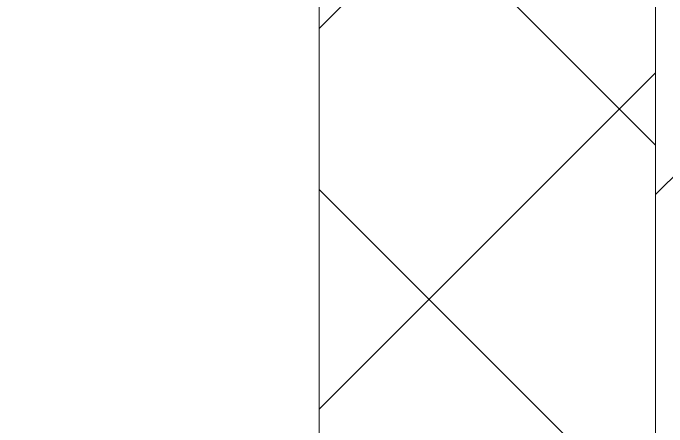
# Model space of a CAD drawing. Header units: millimetres. Extents: x 81773 to 282675, y -8553 to 29000.
# Drawn here: x 111182.25 to 111230.84, y 6631.65 to 6662.39 of the extents above; entities that cross this region are included whole.
import ezdxf

# ---------------------------------------------------------------- set-up
doc = ezdxf.new("R2010")
doc.units = ezdxf.units.MM
for name, color, linetype, lineweight in [('A-DOOR', 7, 'Continuous', 9), ('A-DOOR-FRAM', 7, 'Continuous', 13), ('A-DOOR-FRAM-1', 7, 'Continuous', 9), ('I-WALL', 7, 'Continuous', 9)]:
    doc.layers.add(name, color=color, linetype=linetype, lineweight=lineweight)

# ---------------------------------------------------------------- blocks, each defined once
blk = doc.blocks.new('110_Дверь_СКБ_1Ст_Внутренняя1 - Д-8 950x2100h_охрана-V11-План раскладки напольных покрытий 3 этажа в осях 23-33')
at = {"layer": 'A-DOOR-FRAM-1'}
h = blk.add_hatch(dxfattribs=at)
h.set_pattern_fill('FP_17', color=256, style=0, pattern_type=2)
h.set_pattern_definition([(45, (-296.384, 104.685), (-14.14213562373095, 14.14213562373095), []), (135, (-296.384, 104.685), (-14.14213562373095, -14.14213562373095), [])])
h.paths.add_polyline_path([(-437.5000000001041, 39.99999999998658), (-462.5000000001049, 39.99999999998658), (-462.5000000001071, -40.0000000000169), (-437.5000000001041, -40.0000000000169)])
at = {"layer": 'A-DOOR-FRAM'}
for p, q in [((-462.5000000000051, 39.99999999999424), (-462.5000000000051, -40.00000000000651)), ((-437.5000000000078, 40.00000000094667), (-437.5000000000078, -39.99999999905332)), ((-437.5000000000049, -40.00000000000651), (-437.5000000000049, 39.99999999999424))]:
    blk.add_line(p, q, dxfattribs=at)

msp = doc.modelspace()

# ---------------------------------------------------------------- hatches: boundary and pattern name
at = {"layer": 'I-WALL'}
h = msp.add_hatch(dxfattribs=at)
h.set_pattern_fill('FP_5', color=256, style=0, pattern_type=2)
h.set_pattern_definition([(45, (0, 0), (-35.35533905932738, 35.35533905932738), [])])
h.paths.add_polyline_path([(111574.7703247134, 6620.000014276167), (111929.9999403938, 6620.000014276167), (111929.9999403938, 6700.000014276166), (111635.3589242424, 6700.000014276166), (111574.7703247134, 6683.765347961833), (111574.7703247134, 6700.000014276166), (111230.0000000014, 6700.000014276171), (111230.0000000014, 6620.000014276172), (111260.0000000013, 6620.000014276172)])
h.paths.add_polyline_path([(110250.0000000013, 6620.000014276176), (110280.0000000013, 6620.000014276176), (110280.0000000013, 6700.000014276176), (109749.9999403938, 6700.000014276176), (109749.9999403938, 6620.000014276176), (109972.7387064419, 6620.000014276176)])

# ---------------------------------------------------------------- block references
at = {"layer": 'A-DOOR', "rotation": 180}
msp.add_blockref('110_Дверь_СКБ_1Ст_Внутренняя1 - Д-8 950x2100h_охрана-V11-План раскладки напольных покрытий 3 этажа в осях 23-33', (110767.5000000012, 6660.000014276166), dxfattribs=at)

doc.saveas('drawing.dxf')
